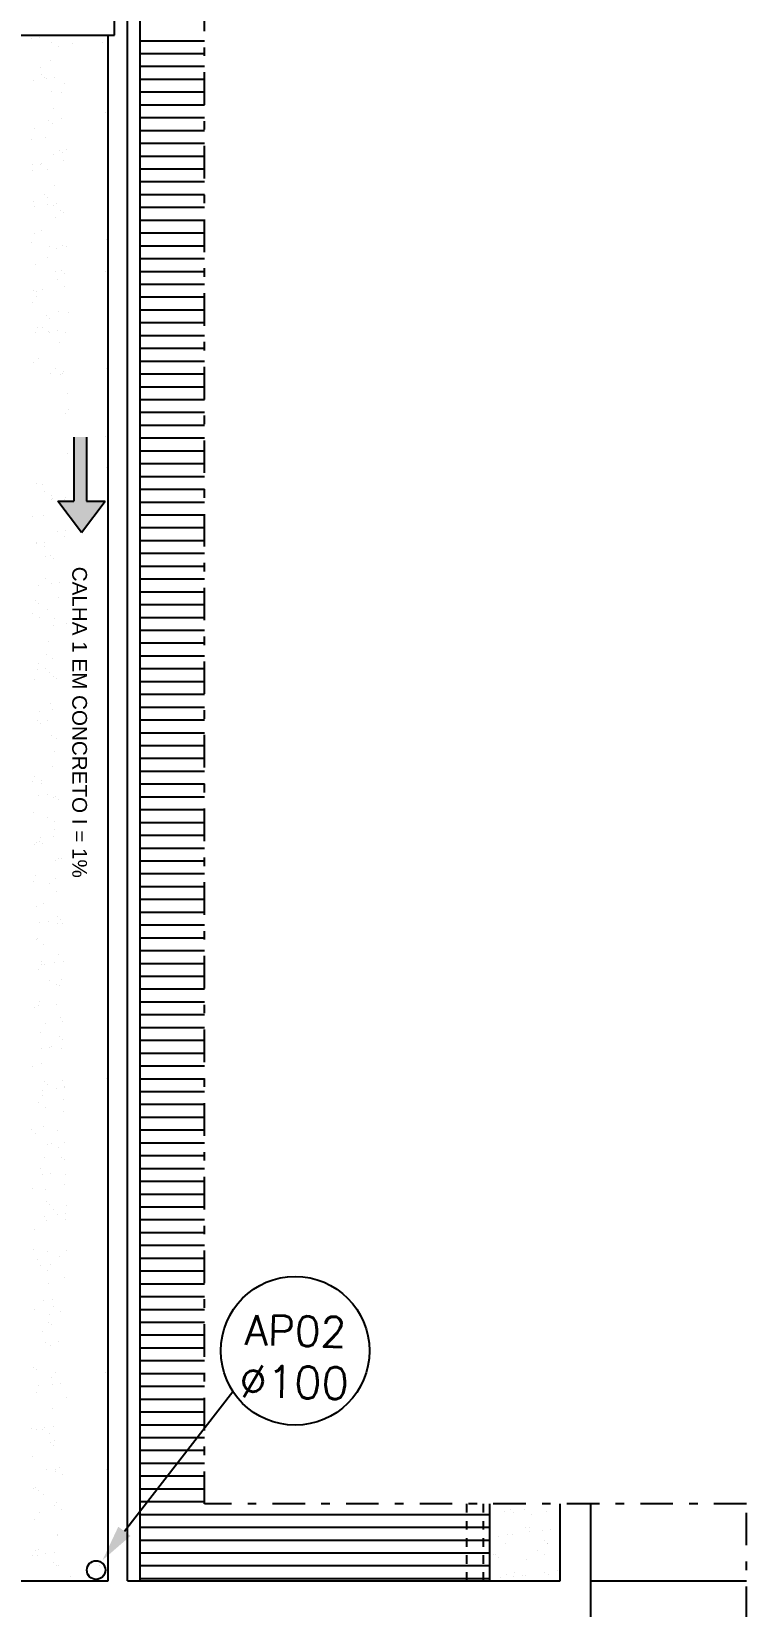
# Model space of a CAD drawing. Header units: millimetres. Extents: x 1573 to 2177, y 1587 to 1932.
# Drawn here: x 1938.78 to 1947.15, y 1898.42 to 1916.86 of the extents above; entities that cross this region are included whole.
import ezdxf
from ezdxf.enums import TextEntityAlignment as Align

# ---------------------------------------------------------------- set-up
doc = ezdxf.new("R2010")
doc.units = ezdxf.units.MM
doc.header["$LTSCALE"] = 0.03
doc.linetypes.add('DASHDOT', pattern=[25.4, 12.7, -6.35, 0, -6.35])
doc.linetypes.add('HIDDEN', pattern=[9.525, 6.35, -3.175])
for name, color, linetype in [('-HIDRO', 8, 'Continuous'), ('A-PEN-C', 4, 'Continuous'), ('PL09', 9, 'Continuous'), ('Tinterno', 9, 'Continuous')]:
    doc.layers.add(name, color=color, linetype=linetype)
doc.layers.add('TigreCad', color=2, linetype='Continuous', lineweight=13)
doc.styles.add('ARIAL', font='arial.ttf')
doc.styles.add('ROMANS', font='romans.shx', dxfattribs={"height": 0.1})

# ---------------------------------------------------------------- blocks, each defined once
blk = doc.blocks.new('11031501d')
at = {"layer": 'TigreCad'}
blk.add_circle((0, 0), 75, dxfattribs=at)
at = {"layer": 'Tinterno'}
blk.add_circle((0, 0), 72.5, dxfattribs=at)

msp = doc.modelspace()

# ---------------------------------------------------------------- hatches: boundary and pattern name
at = {"layer": 'PL09', "ltscale": 100}
msp.add_hatch(color=256, dxfattribs=at).paths.add_polyline_path([(1939.639, 1911.359), (1939.421, 1911.359), (1939.421, 1912.109), (1939.271, 1912.109), (1939.271, 1911.359), (1939.084, 1911.359), (1939.361, 1910.991)])

# ---------------------------------------------------------------- linework, layer by layer
at = {"layer": '-HIDRO', "linetype": 'DASHDOT'}
for p, q in [((1940.802, 1899.62), (1940.802, 1928.747)), ((1947.153, 1899.62), (1940.802, 1899.62)), ((1947.153, 1888.793), (1947.153, 1899.62))]:
    msp.add_line(p, q, dxfattribs=at)
at = {"layer": '-HIDRO'}
for p, q in [((1939.748, 1916.813), (1939.748, 1923.008)), ((1939.901, 1898.72), (1939.901, 1921.258)), ((1940.051, 1898.72), (1940.051, 1921.258)), ((1937.048, 1916.813), (1939.748, 1916.813)), ((1938.776, 1916.774), (1938.776, 1916.774)), ((1938.875, 1916.787), (1938.875, 1916.787)), ((1939.676, 1898.72), (1939.676, 1916.813)), ((1940.051, 1916.748), (1940.802, 1916.748)), ((1939.012, 1916.726), (1939.012, 1916.726)), ((1939.092, 1916.675), (1939.092, 1916.675)), ((1939.256, 1916.714), (1939.256, 1916.714)), ((1939.605, 1916.727), (1939.605, 1916.727)), ((1940.051, 1916.598), (1940.802, 1916.598)), ((1938.877, 1916.433), (1938.877, 1916.433)), ((1938.999, 1916.517), (1938.999, 1916.517)), ((1940.051, 1916.448), (1940.802, 1916.448)), ((1938.797, 1916.284), (1938.797, 1916.284)), ((1938.899, 1916.35), (1938.899, 1916.35)), ((1938.934, 1916.317), (1938.934, 1916.317)), ((1938.952, 1916.304), (1938.952, 1916.304)), ((1939.051, 1916.317), (1939.051, 1916.317)), ((1939.166, 1916.249), (1939.166, 1916.249)), ((1940.051, 1916.298), (1940.802, 1916.298)), ((1939.011, 1916.15), (1939.011, 1916.15)), ((1939.124, 1916.144), (1939.124, 1916.144)), ((1940.051, 1916.148), (1940.802, 1916.148)), ((1939.03, 1915.956), (1939.03, 1915.956)), ((1939.127, 1915.834), (1939.127, 1915.834)), ((1939.64, 1915.902), (1939.64, 1915.902)), ((1940.051, 1915.998), (1940.802, 1915.998)), ((1940.051, 1915.848), (1940.802, 1915.848)), ((1938.807, 1915.72), (1938.807, 1915.72)), ((1938.973, 1915.814), (1938.973, 1915.814)), ((1939.023, 1915.783), (1939.023, 1915.783)), ((1940.051, 1915.698), (1940.802, 1915.698)), ((1938.778, 1915.594), (1938.778, 1915.594)), ((1938.941, 1915.619), (1938.941, 1915.619)), ((1939.107, 1915.467), (1939.107, 1915.467)), ((1939.184, 1915.479), (1939.184, 1915.479)), ((1940.051, 1915.548), (1940.802, 1915.548)), ((1938.79, 1915.296), (1938.79, 1915.296)), ((1938.88, 1915.294), (1938.88, 1915.294)), ((1938.889, 1915.309), (1938.889, 1915.309)), ((1939.035, 1915.416), (1939.035, 1915.416)), ((1939.142, 1915.435), (1939.142, 1915.435)), ((1939.148, 1915.344), (1939.148, 1915.344)), ((1939.661, 1915.411), (1939.661, 1915.411)), ((1940.051, 1915.398), (1940.802, 1915.398)), ((1938.79, 1915.227), (1938.79, 1915.227)), ((1938.961, 1915.243), (1938.961, 1915.243)), ((1940.051, 1915.248), (1940.802, 1915.248)), ((1940.051, 1915.098), (1940.802, 1915.098)), ((1938.925, 1914.942), (1938.925, 1914.942)), ((1938.96, 1914.91), (1938.96, 1914.91)), ((1939.047, 1915.049), (1939.047, 1915.049)), ((1940.051, 1914.948), (1940.802, 1914.948)), ((1938.802, 1914.86), (1938.802, 1914.86)), ((1938.811, 1914.806), (1938.811, 1914.806)), ((1938.966, 1914.826), (1938.966, 1914.826)), ((1939.034, 1914.817), (1939.034, 1914.817)), ((1939.065, 1914.839), (1939.065, 1914.839)), ((1939.114, 1914.766), (1939.114, 1914.766)), ((1939.15, 1914.736), (1939.15, 1914.736)), ((1940.051, 1914.798), (1940.802, 1914.798)), ((1939.059, 1914.681), (1939.059, 1914.681)), ((1940.051, 1914.648), (1940.802, 1914.648)), ((1938.778, 1914.385), (1938.778, 1914.385)), ((1938.814, 1914.493), (1938.814, 1914.493)), ((1938.899, 1914.524), (1938.899, 1914.524)), ((1939.142, 1914.356), (1939.142, 1914.356)), ((1939.654, 1914.424), (1939.654, 1914.424)), ((1940.051, 1914.498), (1940.802, 1914.498)), ((1938.967, 1914.211), (1938.967, 1914.211)), ((1938.987, 1914.336), (1938.987, 1914.336)), ((1939.071, 1914.314), (1939.071, 1914.314)), ((1939.188, 1914.34), (1939.188, 1914.34)), ((1940.051, 1914.348), (1940.802, 1914.348)), ((1940.051, 1914.198), (1940.802, 1914.198)), ((1938.826, 1914.126), (1938.826, 1914.126)), ((1939.053, 1914.047), (1939.053, 1914.047)), ((1939.133, 1914.059), (1939.133, 1914.059)), ((1939.168, 1914.027), (1939.168, 1914.027)), ((1939.646, 1914.048), (1939.646, 1914.048)), ((1940.051, 1914.048), (1940.802, 1914.048)), ((1938.804, 1913.819), (1938.804, 1913.819)), ((1938.829, 1913.81), (1938.829, 1913.81)), ((1938.904, 1913.832), (1938.904, 1913.832)), ((1939.083, 1913.947), (1939.083, 1913.947)), ((1939.162, 1913.866), (1939.162, 1913.866)), ((1939.675, 1913.933), (1939.675, 1913.933)), ((1940.051, 1913.898), (1940.802, 1913.898)), ((1938.785, 1913.686), (1938.785, 1913.686)), ((1938.838, 1913.759), (1938.838, 1913.759)), ((1940.051, 1913.748), (1940.802, 1913.748)), ((1938.951, 1913.534), (1938.951, 1913.534)), ((1938.986, 1913.502), (1938.986, 1913.502)), ((1939.095, 1913.58), (1939.095, 1913.58)), ((1939.207, 1913.57), (1939.207, 1913.57)), ((1940.051, 1913.598), (1940.802, 1913.598)), ((1940.051, 1913.448), (1940.802, 1913.448)), ((1938.825, 1913.328), (1938.825, 1913.328)), ((1938.85, 1913.392), (1938.85, 1913.392)), ((1938.902, 1913.385), (1938.902, 1913.385)), ((1938.98, 1913.348), (1938.98, 1913.348)), ((1938.983, 1913.333), (1938.983, 1913.333)), ((1939.079, 1913.361), (1939.079, 1913.361)), ((1939.176, 1913.328), (1939.176, 1913.328)), ((1940.051, 1913.298), (1940.802, 1913.298)), ((1939.107, 1913.213), (1939.107, 1913.213)), ((1940.051, 1913.148), (1940.802, 1913.148)), ((1938.804, 1912.977), (1938.804, 1912.977)), ((1938.862, 1913.025), (1938.862, 1913.025)), ((1939.056, 1912.907), (1939.056, 1912.907)), ((1939.156, 1912.878), (1939.156, 1912.878)), ((1939.65, 1912.909), (1939.65, 1912.909)), ((1939.668, 1912.946), (1939.668, 1912.946)), ((1940.051, 1912.998), (1940.802, 1912.998)), ((1939.001, 1912.858), (1939.001, 1912.858)), ((1939.119, 1912.846), (1939.119, 1912.846)), ((1939.137, 1912.856), (1939.137, 1912.856)), ((1940.051, 1912.848), (1940.802, 1912.848)), ((1940.051, 1912.698), (1940.802, 1912.698)), ((1939.194, 1912.619), (1939.194, 1912.619)), ((1940.051, 1912.548), (1940.802, 1912.548)), ((1939.176, 1912.388), (1939.176, 1912.388)), ((1939.21, 1912.43), (1939.21, 1912.43)), ((1940.051, 1912.398), (1940.802, 1912.398)), ((1939.668, 1912.139), (1939.668, 1912.139)), ((1940.051, 1912.248), (1940.802, 1912.248)), ((1939.642, 1912.118), (1939.642, 1912.118)), ((1940.051, 1912.098), (1940.802, 1912.098)), ((1939.202, 1911.92), (1939.202, 1911.92)), ((1940.051, 1911.948), (1940.802, 1911.948)), ((1940.051, 1911.798), (1940.802, 1911.798)), ((1939.654, 1911.751), (1939.654, 1911.751)), ((1940.051, 1911.648), (1940.802, 1911.648)), ((1938.83, 1911.569), (1938.83, 1911.569)), ((1938.91, 1911.557), (1938.91, 1911.557)), ((1938.925, 1911.475), (1938.925, 1911.475)), ((1939.005, 1911.424), (1939.005, 1911.424)), ((1940.051, 1911.498), (1940.802, 1911.498)), ((1939.015, 1911.38), (1939.015, 1911.38)), ((1939.019, 1911.395), (1939.019, 1911.395)), ((1939.167, 1911.378), (1939.167, 1911.378)), ((1939.17, 1911.4), (1939.17, 1911.4)), ((1939.185, 1911.243), (1939.185, 1911.243)), ((1939.666, 1911.384), (1939.666, 1911.384)), ((1940.051, 1911.348), (1940.802, 1911.348)), ((1938.789, 1911.183), (1938.789, 1911.183)), ((1938.922, 1911.189), (1938.922, 1911.189)), ((1940.051, 1911.198), (1940.802, 1911.198)), ((1940.051, 1911.048), (1940.802, 1911.048)), ((1938.833, 1910.863), (1938.833, 1910.863)), ((1938.837, 1910.87), (1938.837, 1910.87)), ((1938.932, 1910.876), (1938.932, 1910.876)), ((1939.078, 1910.998), (1939.078, 1910.998)), ((1939.159, 1910.947), (1939.159, 1910.947)), ((1939.179, 1911.011), (1939.179, 1911.011)), ((1939.672, 1910.999), (1939.672, 1910.999)), ((1940.051, 1910.898), (1940.802, 1910.898)), ((1938.934, 1910.822), (1938.934, 1910.822)), ((1938.943, 1910.705), (1938.943, 1910.705)), ((1939.003, 1910.718), (1939.003, 1910.718)), ((1939.038, 1910.686), (1939.038, 1910.686)), ((1940.051, 1910.748), (1940.802, 1910.748)), ((1940.051, 1910.598), (1940.802, 1910.598)), ((1938.853, 1910.372), (1938.853, 1910.372)), ((1938.946, 1910.455), (1938.946, 1910.455)), ((1939.008, 1910.393), (1939.008, 1910.393)), ((1939.108, 1910.406), (1939.108, 1910.406)), ((1940.051, 1910.448), (1940.802, 1910.448)), ((1940.051, 1910.298), (1940.802, 1910.298)), ((1938.821, 1910.193), (1938.821, 1910.193)), ((1938.856, 1910.161), (1938.856, 1910.161)), ((1939.097, 1910.228), (1939.097, 1910.228)), ((1940.051, 1910.148), (1940.802, 1910.148)), ((1938.793, 1910.043), (1938.793, 1910.043)), ((1938.873, 1909.992), (1938.873, 1909.992)), ((1938.958, 1910.088), (1938.958, 1910.088)), ((1939.045, 1909.988), (1939.045, 1909.988)), ((1940.051, 1909.998), (1940.802, 1909.998)), ((1939.029, 1909.902), (1939.029, 1909.902)), ((1939.184, 1909.923), (1939.184, 1909.923)), ((1940.051, 1909.848), (1940.802, 1909.848)), ((1938.947, 1909.566), (1938.947, 1909.566)), ((1938.97, 1909.721), (1938.97, 1909.721)), ((1940.051, 1909.698), (1940.802, 1909.698)), ((1938.847, 1909.385), (1938.847, 1909.385)), ((1938.863, 1909.463), (1938.863, 1909.463)), ((1938.946, 1909.398), (1938.946, 1909.398)), ((1939.027, 1909.515), (1939.027, 1909.515)), ((1940.051, 1909.548), (1940.802, 1909.548)), ((1940.051, 1909.398), (1940.802, 1909.398)), ((1938.811, 1909.273), (1938.811, 1909.273)), ((1938.982, 1909.354), (1938.982, 1909.354)), ((1939.029, 1909.311), (1939.029, 1909.311)), ((1939.064, 1909.279), (1939.064, 1909.279)), ((1940.051, 1909.248), (1940.802, 1909.248)), ((1940.051, 1909.098), (1940.802, 1909.098)), ((1938.868, 1908.895), (1938.868, 1908.895)), ((1938.994, 1908.987), (1938.994, 1908.987)), ((1939.022, 1908.915), (1939.022, 1908.915)), ((1940.051, 1908.948), (1940.802, 1908.948)), ((1938.847, 1908.786), (1938.847, 1908.786)), ((1938.882, 1908.754), (1938.882, 1908.754)), ((1938.965, 1908.796), (1938.965, 1908.796)), ((1940.051, 1908.798), (1940.802, 1908.798)), ((1940.051, 1908.648), (1940.802, 1908.648)), ((1939.006, 1908.62), (1939.006, 1908.62)), ((1939.072, 1908.58), (1939.072, 1908.58)), ((1940.051, 1908.498), (1940.802, 1908.498)), ((1939.043, 1908.424), (1939.043, 1908.424)), ((1940.051, 1908.348), (1940.802, 1908.348)), ((1938.815, 1908.134), (1938.815, 1908.134)), ((1939.018, 1908.253), (1939.018, 1908.253)), ((1940.051, 1908.198), (1940.802, 1908.198)), ((1938.788, 1908.077), (1938.788, 1908.077)), ((1938.861, 1907.907), (1938.861, 1907.907)), ((1938.889, 1908.055), (1938.889, 1908.055)), ((1938.895, 1908.083), (1938.895, 1908.083)), ((1938.96, 1907.92), (1938.96, 1907.92)), ((1939.055, 1907.903), (1939.055, 1907.903)), ((1939.663, 1908.038), (1939.663, 1908.038)), ((1940.051, 1908.048), (1940.802, 1908.048)), ((1939.03, 1907.886), (1939.03, 1907.886)), ((1939.09, 1907.871), (1939.09, 1907.871)), ((1940.051, 1907.898), (1940.802, 1907.898)), ((1940.051, 1907.748), (1940.802, 1907.748)), ((1938.8, 1907.71), (1938.8, 1907.71)), ((1938.969, 1907.657), (1938.969, 1907.657)), ((1939.049, 1907.606), (1939.049, 1907.606)), ((1940.051, 1907.598), (1940.802, 1907.598)), ((1938.834, 1907.364), (1938.834, 1907.364)), ((1938.873, 1907.378), (1938.873, 1907.378)), ((1938.882, 1907.417), (1938.882, 1907.417)), ((1938.908, 1907.346), (1938.908, 1907.346)), ((1939.037, 1907.437), (1939.037, 1907.437)), ((1939.042, 1907.519), (1939.042, 1907.519)), ((1940.051, 1907.448), (1940.802, 1907.448)), ((1938.812, 1907.343), (1938.812, 1907.343)), ((1939.098, 1907.172), (1939.098, 1907.172)), ((1939.123, 1907.18), (1939.123, 1907.18)), ((1940.051, 1907.298), (1940.802, 1907.298)), ((1939.054, 1907.152), (1939.054, 1907.152)), ((1940.051, 1907.148), (1940.802, 1907.148)), ((1940.051, 1906.998), (1940.802, 1906.998)), ((1938.799, 1906.912), (1938.799, 1906.912)), ((1938.824, 1906.975), (1938.824, 1906.975)), ((1938.987, 1906.887), (1938.987, 1906.887)), ((1939.057, 1906.947), (1939.057, 1906.947)), ((1940.051, 1906.848), (1940.802, 1906.848)), ((1938.836, 1906.608), (1938.836, 1906.608)), ((1938.915, 1906.647), (1938.915, 1906.647)), ((1939.066, 1906.785), (1939.066, 1906.785)), ((1940.051, 1906.698), (1940.802, 1906.698)), ((1938.875, 1906.429), (1938.875, 1906.429)), ((1938.974, 1906.442), (1938.974, 1906.442)), ((1939.081, 1906.495), (1939.081, 1906.495)), ((1939.116, 1906.463), (1939.116, 1906.463)), ((1940.051, 1906.548), (1940.802, 1906.548)), ((1938.848, 1906.241), (1938.848, 1906.241)), ((1939.078, 1906.418), (1939.078, 1906.418)), ((1939.141, 1906.41), (1939.141, 1906.41)), ((1940.051, 1906.398), (1940.802, 1906.398)), ((1940.051, 1906.248), (1940.802, 1906.248)), ((1938.837, 1906.225), (1938.837, 1906.225)), ((1938.918, 1906.174), (1938.918, 1906.174)), ((1940.051, 1906.098), (1940.802, 1906.098)), ((1938.86, 1905.874), (1938.86, 1905.874)), ((1938.896, 1905.939), (1938.896, 1905.939)), ((1938.899, 1905.97), (1938.899, 1905.97)), ((1938.934, 1905.938), (1938.934, 1905.938)), ((1939.051, 1905.959), (1939.051, 1905.959)), ((1939.09, 1906.051), (1939.09, 1906.051)), ((1939.15, 1905.972), (1939.15, 1905.972)), ((1939.663, 1906.04), (1939.663, 1906.04)), ((1940.051, 1905.948), (1940.802, 1905.948)), ((1938.991, 1905.748), (1938.991, 1905.748)), ((1939.071, 1905.696), (1939.071, 1905.696)), ((1939.124, 1905.764), (1939.124, 1905.764)), ((1939.665, 1905.698), (1939.665, 1905.698)), ((1940.051, 1905.798), (1940.802, 1905.798)), ((1938.872, 1905.507), (1938.872, 1905.507)), ((1939.102, 1905.684), (1939.102, 1905.684)), ((1940.051, 1905.648), (1940.802, 1905.648)), ((1938.813, 1905.435), (1938.813, 1905.435)), ((1938.856, 1905.455), (1938.856, 1905.455)), ((1939.072, 1905.469), (1939.072, 1905.469)), ((1940.051, 1905.498), (1940.802, 1905.498)), ((1940.051, 1905.348), (1940.802, 1905.348)), ((1938.884, 1905.14), (1938.884, 1905.14)), ((1938.941, 1905.239), (1938.941, 1905.239)), ((1939.114, 1905.316), (1939.114, 1905.316)), ((1939.145, 1905.271), (1939.145, 1905.271)), ((1940.051, 1905.198), (1940.802, 1905.198)), ((1938.889, 1904.951), (1938.889, 1904.951)), ((1938.988, 1904.965), (1938.988, 1904.965)), ((1939.01, 1904.978), (1939.01, 1904.978)), ((1939.107, 1905.087), (1939.107, 1905.087)), ((1939.126, 1904.949), (1939.126, 1904.949)), ((1939.142, 1905.055), (1939.142, 1905.055)), ((1940.051, 1905.048), (1940.802, 1905.048)), ((1938.896, 1904.773), (1938.896, 1904.773)), ((1940.051, 1904.898), (1940.802, 1904.898)), ((1938.786, 1904.741), (1938.786, 1904.741)), ((1939.138, 1904.582), (1939.138, 1904.582)), ((1939.652, 1904.601), (1939.652, 1904.601)), ((1940.051, 1904.748), (1940.802, 1904.748)), ((1940.051, 1904.598), (1940.802, 1904.598)), ((1938.908, 1904.406), (1938.908, 1904.406)), ((1938.91, 1904.461), (1938.91, 1904.461)), ((1938.925, 1904.562), (1938.925, 1904.562)), ((1938.96, 1904.53), (1938.96, 1904.53)), ((1939.065, 1904.481), (1939.065, 1904.481)), ((1939.164, 1904.501), (1939.164, 1904.501)), ((1939.164, 1904.494), (1939.164, 1904.494)), ((1940.051, 1904.448), (1940.802, 1904.448)), ((1938.859, 1904.315), (1938.859, 1904.315)), ((1938.94, 1904.264), (1938.94, 1904.264)), ((1939.15, 1904.357), (1939.15, 1904.357)), ((1939.15, 1904.215), (1939.15, 1904.215)), ((1939.664, 1904.234), (1939.664, 1904.234)), ((1940.051, 1904.298), (1940.802, 1904.298)), ((1938.92, 1904.039), (1938.92, 1904.039)), ((1940.051, 1904.148), (1940.802, 1904.148)), ((1938.778, 1904.005), (1938.778, 1904.005)), ((1938.827, 1903.957), (1938.827, 1903.957)), ((1939.086, 1903.991), (1939.086, 1903.991)), ((1939.162, 1903.848), (1939.162, 1903.848)), ((1940.051, 1903.998), (1940.802, 1903.998)), ((1940.051, 1903.848), (1940.802, 1903.848)), ((1938.932, 1903.672), (1938.932, 1903.672)), ((1938.967, 1903.832), (1938.967, 1903.832)), ((1939.013, 1903.838), (1939.013, 1903.838)), ((1939.094, 1903.787), (1939.094, 1903.787)), ((1939.133, 1903.68), (1939.133, 1903.68)), ((1940.051, 1903.698), (1940.802, 1903.698)), ((1938.878, 1903.546), (1938.878, 1903.546)), ((1939.003, 1903.487), (1939.003, 1903.487)), ((1939.168, 1903.647), (1939.168, 1903.647)), ((1939.174, 1903.481), (1939.174, 1903.481)), ((1940.051, 1903.548), (1940.802, 1903.548)), ((1938.785, 1903.307), (1938.785, 1903.307)), ((1938.903, 1903.474), (1938.903, 1903.474)), ((1938.944, 1903.305), (1938.944, 1903.305)), ((1939.167, 1903.361), (1939.167, 1903.361)), ((1940.051, 1903.398), (1940.802, 1903.398)), ((1938.951, 1903.155), (1938.951, 1903.155)), ((1938.986, 1903.123), (1938.986, 1903.123)), ((1939.186, 1903.114), (1939.186, 1903.114)), ((1940.051, 1903.248), (1940.802, 1903.248)), ((1938.924, 1902.983), (1938.924, 1902.983)), ((1938.956, 1902.938), (1938.956, 1902.938)), ((1939.032, 1903.069), (1939.032, 1903.069)), ((1939.079, 1903.004), (1939.079, 1903.004)), ((1939.176, 1902.949), (1939.176, 1902.949)), ((1939.178, 1903.017), (1939.178, 1903.017)), ((1940.051, 1903.098), (1940.802, 1903.098)), ((1940.051, 1902.948), (1940.802, 1902.948)), ((1938.808, 1902.832), (1938.808, 1902.832)), ((1940.051, 1902.798), (1940.802, 1902.798)), ((1938.804, 1902.598), (1938.804, 1902.598)), ((1938.968, 1902.571), (1938.968, 1902.571)), ((1939.186, 1902.592), (1939.186, 1902.592)), ((1940.051, 1902.648), (1940.802, 1902.648)), ((1938.841, 1902.479), (1938.841, 1902.479)), ((1938.882, 1902.406), (1938.882, 1902.406)), ((1938.993, 1902.424), (1938.993, 1902.424)), ((1939.1, 1902.513), (1939.1, 1902.513)), ((1940.051, 1902.498), (1940.802, 1902.498)), ((1938.962, 1902.355), (1938.962, 1902.355)), ((1938.98, 1902.204), (1938.98, 1902.204)), ((1939.159, 1902.272), (1939.159, 1902.272)), ((1940.051, 1902.348), (1940.802, 1902.348)), ((1940.051, 1902.198), (1940.802, 1902.198)), ((1939.017, 1902.009), (1939.017, 1902.009)), ((1940.051, 1902.048), (1940.802, 1902.048)), ((1938.811, 1901.899), (1938.811, 1901.899)), ((1938.918, 1901.996), (1938.918, 1901.996)), ((1938.992, 1901.837), (1938.992, 1901.837)), ((1939.035, 1901.929), (1939.035, 1901.929)), ((1939.116, 1901.878), (1939.116, 1901.878)), ((1940.051, 1901.898), (1940.802, 1901.898)), ((1938.9, 1901.636), (1938.9, 1901.636)), ((1938.977, 1901.747), (1938.977, 1901.747)), ((1939.012, 1901.715), (1939.012, 1901.715)), ((1940.051, 1901.748), (1940.802, 1901.748)), ((1938.938, 1901.505), (1938.938, 1901.505)), ((1939.004, 1901.47), (1939.004, 1901.47)), ((1939.093, 1901.526), (1939.093, 1901.526)), ((1940.051, 1901.598), (1940.802, 1901.598)), ((1940.051, 1901.448), (1940.802, 1901.448)), ((1940.051, 1901.298), (1940.802, 1901.298)), ((1938.795, 1901.222), (1938.795, 1901.222)), ((1938.83, 1901.19), (1938.83, 1901.19)), ((1939.016, 1901.102), (1939.016, 1901.102)), ((1939.054, 1901.159), (1939.054, 1901.159)), ((1939.647, 1901.16), (1939.647, 1901.16)), ((1940.051, 1901.148), (1940.802, 1901.148)), ((1938.83, 1900.923), (1938.83, 1900.923)), ((1938.855, 1901.001), (1938.855, 1901.001)), ((1939.019, 1901.016), (1939.019, 1901.016)), ((1939.114, 1901.035), (1939.114, 1901.035)), ((1940.051, 1900.998), (1940.802, 1900.998)), ((1939.028, 1900.735), (1939.028, 1900.735)), ((1939.185, 1900.864), (1939.185, 1900.864)), ((1940.051, 1900.848), (1940.802, 1900.848)), ((1939.031, 1900.531), (1939.031, 1900.531)), ((1940.051, 1900.698), (1940.802, 1900.698)), ((1940.051, 1900.548), (1940.802, 1900.548)), ((1938.777, 1900.498), (1938.777, 1900.498)), ((1938.837, 1900.491), (1938.837, 1900.491)), ((1938.904, 1900.497), (1938.904, 1900.497)), ((1938.932, 1900.518), (1938.932, 1900.518)), ((1938.984, 1900.446), (1938.984, 1900.446)), ((1939.04, 1900.368), (1939.04, 1900.368)), ((1940.051, 1900.398), (1940.802, 1900.398)), ((1938.783, 1900.171), (1938.783, 1900.171)), ((1939.003, 1900.339), (1939.003, 1900.339)), ((1939.038, 1900.307), (1939.038, 1900.307)), ((1940.051, 1900.248), (1940.802, 1900.248)), ((1938.952, 1900.027), (1938.952, 1900.027)), ((1939.052, 1900.001), (1939.052, 1900.001)), ((1939.058, 1900.02), (1939.058, 1900.02)), ((1939.107, 1900.048), (1939.107, 1900.048)), ((1939.651, 1900.021), (1939.651, 1900.021)), ((1940.051, 1900.098), (1940.802, 1900.098)), ((1938.795, 1899.804), (1938.795, 1899.804)), ((1938.821, 1899.814), (1938.821, 1899.814)), ((1939.138, 1899.969), (1939.138, 1899.969)), ((1940.051, 1899.948), (1940.802, 1899.948)), ((1940.051, 1899.798), (1940.802, 1899.798)), ((1938.856, 1899.782), (1938.856, 1899.782)), ((1938.922, 1899.727), (1938.922, 1899.727)), ((1939.045, 1899.608), (1939.045, 1899.608)), ((1939.064, 1899.634), (1939.064, 1899.634)), ((1940.051, 1899.648), (1940.802, 1899.648)), ((1944.146, 1898.72), (1944.146, 1899.62)), ((1944.971, 1898.72), (1944.971, 1899.62)), ((1945.329, 1898.27), (1945.329, 1899.62)), ((1938.807, 1899.437), (1938.807, 1899.437)), ((1938.869, 1899.523), (1938.869, 1899.523)), ((1939.128, 1899.557), (1939.128, 1899.557)), ((1940.051, 1899.498), (1944.146, 1899.498)), ((1944.322, 1899.53), (1944.322, 1899.53)), ((1944.391, 1899.553), (1944.391, 1899.553)), ((1944.426, 1899.521), (1944.426, 1899.521)), ((1944.551, 1899.553), (1944.551, 1899.553)), ((1944.631, 1899.501), (1944.631, 1899.501)), ((1944.809, 1899.527), (1944.809, 1899.527)), ((1939.076, 1899.267), (1939.076, 1899.267)), ((1939.076, 1899.25), (1939.076, 1899.25)), ((1939.669, 1899.251), (1939.669, 1899.251)), ((1940.051, 1899.348), (1944.146, 1899.348)), ((1944.249, 1899.245), (1944.249, 1899.245)), ((1944.348, 1899.258), (1944.348, 1899.258)), ((1944.415, 1899.26), (1944.415, 1899.26)), ((1944.564, 1899.339), (1944.564, 1899.339)), ((1944.607, 1899.292), (1944.607, 1899.292)), ((1944.616, 1899.347), (1944.616, 1899.347)), ((1944.762, 1899.313), (1944.762, 1899.313)), ((1944.861, 1899.326), (1944.861, 1899.326)), ((1938.819, 1899.07), (1938.819, 1899.07)), ((1938.863, 1899.083), (1938.863, 1899.083)), ((1939.045, 1899.053), (1939.045, 1899.053)), ((1940.051, 1899.198), (1944.146, 1899.198)), ((1944.334, 1899.163), (1944.334, 1899.163)), ((1944.705, 1899.076), (1944.705, 1899.076)), ((1944.782, 1899.196), (1944.782, 1899.196)), ((1944.817, 1899.163), (1944.817, 1899.163)), ((1944.821, 1899.16), (1944.821, 1899.16)), ((1938.791, 1899.02), (1938.791, 1899.02)), ((1938.852, 1899.014), (1938.852, 1899.014)), ((1938.946, 1899.04), (1938.946, 1899.04)), ((1939.029, 1898.931), (1939.029, 1898.931)), ((1939.064, 1898.899), (1939.064, 1898.899)), ((1939.088, 1898.9), (1939.088, 1898.9)), ((1939.575, 1898.898), (1939.575, 1898.898)), ((1940.051, 1899.048), (1944.146, 1899.048)), ((1940.051, 1898.898), (1944.146, 1898.898)), ((1944.192, 1899.023), (1944.192, 1899.023)), ((1944.209, 1899.028), (1944.209, 1899.028)), ((1944.244, 1898.996), (1944.244, 1898.996)), ((1944.576, 1898.972), (1944.576, 1898.972)), ((1944.785, 1899.024), (1944.785, 1899.024)), ((1932.36, 1898.72), (1939.676, 1898.72)), ((1939.23, 1898.773), (1939.23, 1898.773)), ((1939.254, 1898.725), (1939.254, 1898.725)), ((1939.901, 1898.72), (1944.971, 1898.72)), ((1940.051, 1898.748), (1944.146, 1898.748)), ((1944.27, 1898.755), (1944.27, 1898.755)), ((1944.346, 1898.796), (1944.346, 1898.796)), ((1944.425, 1898.775), (1944.425, 1898.775)), ((1944.434, 1898.823), (1944.434, 1898.823)), ((1944.524, 1898.788), (1944.524, 1898.788)), ((1944.569, 1898.783), (1944.569, 1898.783)), ((1944.783, 1898.822), (1944.783, 1898.822)), ((1944.833, 1898.793), (1944.833, 1898.793)), ((1944.938, 1898.842), (1944.938, 1898.842)), ((1945.329, 1898.72), (1947.153, 1898.72))]:
    msp.add_line(p, q, dxfattribs=at)
at = {"layer": '-HIDRO', "linetype": 'HIDDEN', "ltscale": 0.5}
for p, q in [((1943.876, 1898.72), (1943.876, 1899.62)), ((1944.071, 1898.72), (1944.071, 1899.62))]:
    msp.add_line(p, q, dxfattribs=at)
at = {"layer": 'A-PEN-C'}
msp.add_line((1939.864, 1899.3), (1941.136, 1900.938), dxfattribs=at)
msp.add_circle((1941.865, 1901.413), 0.87, dxfattribs=at)
msp.add_solid([(1939.609, 1898.963), (1939.793, 1899.354), (1939.936, 1899.246)], dxfattribs=at)
at = {"layer": 'PL09', "ltscale": 100}
for p, q in [((1939.271, 1912.109), (1939.271, 1911.359)), ((1939.421, 1912.109), (1939.421, 1911.359)), ((1939.084, 1911.359), (1939.271, 1911.359)), ((1939.361, 1910.991), (1939.084, 1911.359)), ((1939.361, 1910.991), (1939.639, 1911.359)), ((1939.421, 1911.359), (1939.639, 1911.359))]:
    msp.add_line(p, q, dxfattribs=at)

# ---------------------------------------------------------------- block references
at = {"layer": 'PL09', "ltscale": 100, "xscale": 0.0015, "yscale": 0.0015, "zscale": 0.0015}
msp.add_blockref('11031501d', (1939.533, 1898.846), dxfattribs=at)

# ---------------------------------------------------------------- texts
at = {"style": 'ARIAL'}
msp.add_text('CALHA 1 EM CONCRETO I = 1%%%', height=0.17279, rotation=270, dxfattribs=at).set_placement((1939.34, 1908.77), align=Align.MIDDLE_CENTER)
at = {"layer": 'A-PEN-C', "style": 'ROMANS'}
for s, height, p in [('AP02', 0.351, (1941.866, 1901.469)), ('%%C100', 0.374, (1941.85, 1900.859))]:
    msp.add_text(s, height=height, rotation=358.7108, dxfattribs=at).set_placement(p, align=Align.CENTER)

doc.saveas('drawing.dxf')
